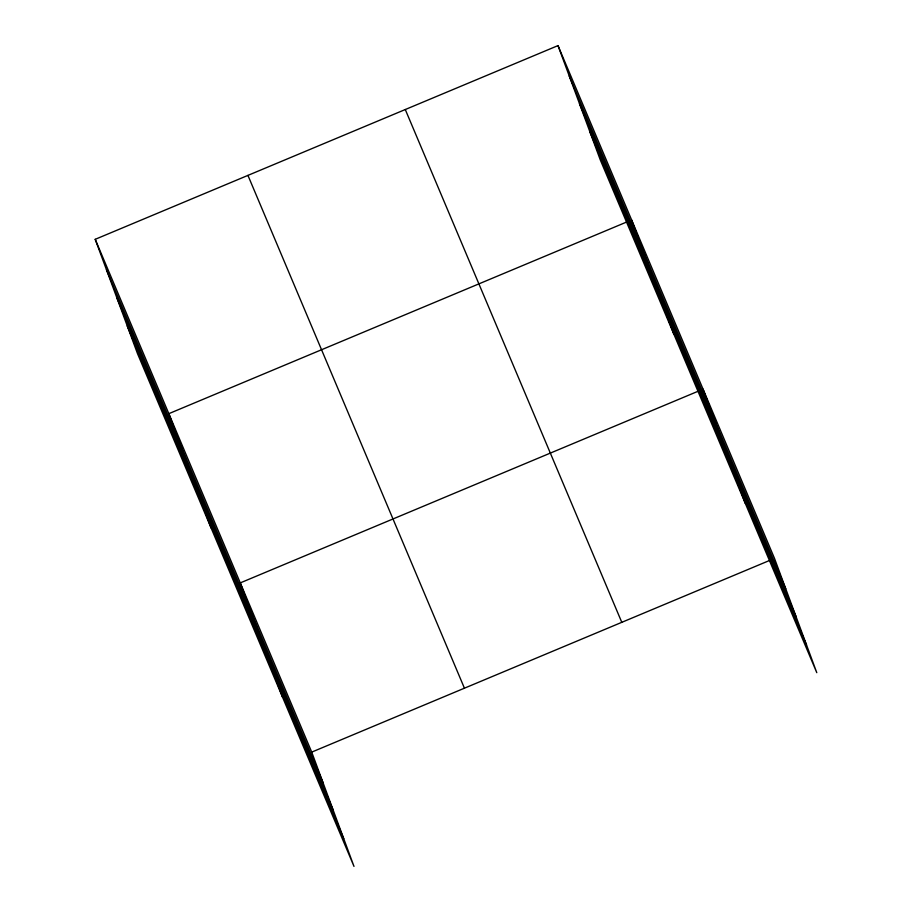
<?xml version="1.0" encoding="UTF-8"?>
<svg xmlns="http://www.w3.org/2000/svg" width="912" height="912" viewBox="0 0 912 912"><rect width="100%" height="100%" fill="white"/><g stroke="black" fill="none" stroke-linecap="round" stroke-linejoin="round"><path stroke-width="1.37" d="M95.213 239.32L311.722 752.115L353.993 866.4L137.495 353.605L95.213 239.32L558.007 45.6L774.505 558.395L816.787 672.68L600.278 159.885L558.007 45.6M626.396 222.14L168.823 413.672L211.105 527.957M311.722 752.115L770.594 560.036M569.248 75.981L785.745 588.787M579.485 103.672L795.994 616.466M590.041 132.194L806.539 644.989M405.281 109.531L621.79 622.326M247.939 175.389L464.436 688.195M106.453 269.701L322.962 782.507M116.702 297.392L333.199 810.187M127.247 325.915L343.756 838.709M745.343 503.458L703.061 389.173L240.278 582.893L282.549 697.178M631.617 219.952L673.888 334.237"/></g></svg>
